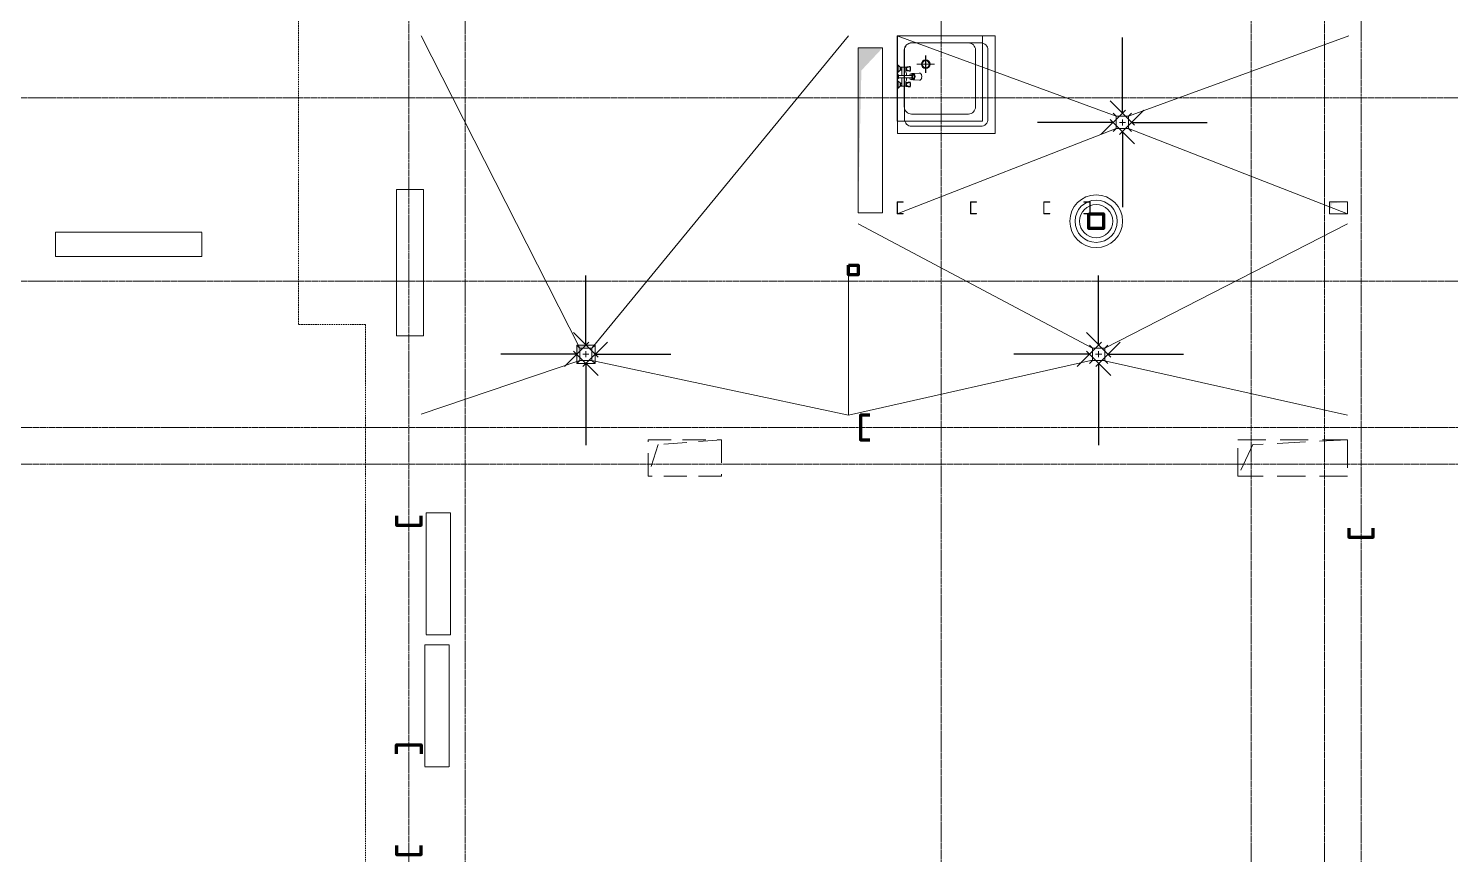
# Model space of a CAD drawing. Header units: millimetres. Extents: x -231292 to 573618, y -153144 to 564035.
# Drawn here: x -179291 to -167642, y 163995 to 170765 of the extents above; entities that cross this region are included whole.
import ezdxf

# ---------------------------------------------------------------- set-up
doc = ezdxf.new("R2010")
doc.units = ezdxf.units.MM
for name, pattern in [('CENTER2', [28.575, 19.05, -3.175, 3.175, -3.175]), ('DASHED', [19.05, 12.7, -6.35]), ('HIDDEN', [9.525, 6.35, -3.175]), ('HIDDEN2', [4.7625, 3.175, -1.5875])]:
    doc.linetypes.add(name, pattern=pattern)
doc.layers.get('0').update_dxf_attribs({"color": 250})
for name, color, linetype, lineweight in [('АИ_Оборудование', 250, 'Continuous', 5), ('АР_Отопительные приборы', 250, 'HIDDEN2', 0), ('ВК_Шахты', 5, 'Continuous', 9), ('КМ_Фахверки', 250, 'Continuous', 80), ('ОВ_Классы', 250, 'Continuous', 0), ('ОВ_Кондиционирование', 250, 'Continuous', 5), ('РД_Оси_100', 250, 'Continuous', 0), ('РД_Разуклонка к трапам', 124, 'Continuous', 0)]:
    doc.layers.add(name, color=color, linetype=linetype, lineweight=lineweight)
doc.layers.add('АР_Делит', color=250, linetype='Continuous', lineweight=0, plot=False)
doc.styles.add('style1', font='ARIALN.TTF')
doc.dimstyles.new('scale_100', dxfattribs={"dimtxt": 200, "dimasz": 125, "dimexe": 60, "dimexo": 100, "dimgap": 30, "dimtad": 1, "dimdec": 0, "dimdsep": 46, "dimtxsty": 'style1', "dimblk": 'OBLIQUE', "dimcen": 150, "dimdle": 60, "dimclrd": 256, "dimclre": 256, "dimclrt": 256, "dimadec": 0, "dimazin": 0, "dimtfac": 1, "dimtdec": 0, "dimtmove": 1, "dimatfit": 3, "dimldrblk": 'OBLIQUE', "dimfxl": 1, "dimtolj": 1, "dimtzin": 0, "dimarcsym": 0})

# ---------------------------------------------------------------- blocks, each defined once
blk = doc.blocks.new('_Oblique')
at = {"color": 0, "linetype": 'ByBlock', "lineweight": -2}
blk.add_line((-0.5, -0.5), (0.5, 0.5), dxfattribs=at)
blk = doc.blocks.new('A$Cd7e03b91')
at = {"layer": 'РД_Разуклонка к трапам', "lineweight": 0}
for p, q in [((-100, 100), (-150, 150)), ((-50, 0), (50, 0)), ((0, -50), (0, 50)), ((100, 100), (150, 150)), ((-100, -100), (-150, -150)), ((100, -100), (150, -150))]:
    blk.add_line(p, q, dxfattribs=at)
blk.add_lwpolyline([(-100, 100), (100, 100), (100, -100), (-100, -100), (-100, 100)], dxfattribs=at)
blk.add_lwpolyline([(-100, 100), (100, 100), (100, -100), (-100, -100), (-100, 100)], dxfattribs=at)
blk = doc.blocks.new('otv пунктир')
at = {"linetype": 'HIDDEN', "ltscale": 0.07}
blk.add_lwpolyline([(0, 0), (0, 1), (1, 1), (1, 0)], close=True, dxfattribs=at)
blk.add_lwpolyline([(0, 1), (0.135, 0.137), (1, 0)], dxfattribs=at)
blk = doc.blocks.new('СОШ_2200_АР_ОСИ_М100_28.05.24')
at = {"layer": 'АР_Делит', "color": 5, "linetype": 'DASHED'}
blk.add_lwpolyline([(66055, 68320), (66055, 13857.73), (83455, 13857.73), (83455, -355), (45245, -355), (45245, 13145), (44695, 13145), (44695, 26755), (45245, 26755), (45245, 68320)], dxfattribs=at)
at = {"layer": 'РД_Оси_100', "linetype": 'CENTER2'}
for p, q in [((49960, -6155), (49960, 139938.679)), ((71363.995, 15000), (33000, 15000)), ((33000, 13500), (85055, 13500))]:
    blk.add_line(p, q, dxfattribs=at)
for points in [[(45530, 139938.679), (45600, 139538.679), (45600, -6163.457)], [(46060, -6163.105), (46060, 139538.679), (46130, 139938.679)], [(52500, 139938.679), (52500, -5755), (52358.276, -6155)], [(53100, 139938.679), (53100, -5755), (52949.266, -6155)], [(53400, 70753.904), (53400, -5755), (53550, -6155)], [(85055, 12300), (33500, 12300), (33000, 12450)], [(85055, 12000), (33500, 12000), (33000, 11850)]]:
    blk.add_lwpolyline(points, dxfattribs=at)
blk = doc.blocks.new('otv')
at = {"linetype": 'Continuous'}
blk.add_lwpolyline([(0, -1), (0, 0), (1, 0), (1, -1)], close=True, dxfattribs=at)
blk.add_solid([(0, -1), (0, 0), (0.1346, -0.1366), (1, 0)], dxfattribs=at)
blk = doc.blocks.new('Ф_пеноблок 200')
at = {"layer": 'КМ_Фахверки'}
blk.add_lwpolyline([(0, -75), (0, 0), (200, 0), (200, -75)], dxfattribs=at)
blk = doc.blocks.new('Ф_блок 80')
at = {"layer": 'КМ_Фахверки'}
blk.add_lwpolyline([(0, 0), (80, 0), (80, -80), (0, -80)], close=True, dxfattribs=at)
at = {"layer": 'КМ_Фахверки', "lineweight": 5}
blk.add_lwpolyline([(6, -6), (74, -6), (74, -74), (6, -74)], close=True, dxfattribs=at)
blk = doc.blocks.new('Ф_крпич 120')
at = {"layer": 'АР_Делит', "color": 1}
for radius in [216, 173, 136]:
    blk.add_circle((60, -60), radius, dxfattribs=at)
at = {"layer": 'КМ_Фахверки'}
blk.add_lwpolyline([(0, 0), (120, 0), (120, -120), (0, -120)], close=True, dxfattribs=at)
at = {"layer": 'КМ_Фахверки', "lineweight": 5}
blk.add_lwpolyline([(6, -6), (114, -6), (114, -114), (6, -114)], close=True, dxfattribs=at)
blk = doc.blocks.new('ПУЭ_смеситель')
for p, q in [((-183, 29), (-128, 27)), ((-114, 23), (-128, 23)), ((-115, 10), (-10, 10)), ((-107, 76), (-107, 52)), ((-105, 80), (-81, 74)), ((-105, 48), (-81, 54)), ((-76, 10), (-76, 27)), ((-73, 76), (-73, 52)), ((-72, 76), (-73, 76)), ((-73, 52), (-72, 52)), ((-72, 76), (-72, 39)), ((-70, 79), (-41, 79)), ((-37, 79), (-39, 76)), ((-39, 10), (-39, 77)), ((-39, 74), (-37, 72)), ((-37, 72), (-39, 69)), ((-37, 60), (-39, 63)), ((-39, 58), (-37, 60)), ((-37, 53), (-39, 55)), ((-31, 79), (-37, 79)), ((-37, 72), (-31, 72)), ((-37, 60), (-31, 60)), ((-31, 53), (-37, 53)), ((-28, 76), (-31, 79)), ((-31, 72), (-28, 74)), ((-31, 72), (-28, 69)), ((-31, 60), (-28, 63)), ((-31, 60), (-28, 58)), ((-28, 55), (-31, 53)), ((-28, 55), (-28, 76)), ((-24, 76), (-28, 76)), ((-24, 55), (-28, 55)), ((-7, 95), (-24, 79)), ((-24, 52), (-24, 79)), ((-7, 37), (-24, 52)), ((-3, 22), (-10, 12)), ((-10, -12), (-10, 12)), ((-7, 37), (-7, 95)), ((-7, 95), (0, 95)), ((0, 37), (-7, 37)), ((-3, -22), (-3, 22)), ((0, 22), (-3, 22)), ((0, 95), (0, 37)), ((0, 22), (0, -22)), ((-183, -29), (-128, -27)), ((-114, -23), (-128, -23)), ((-115, -10), (-10, -10)), ((-107, -53), (-107, -76)), ((-105, -49), (-81, -54)), ((-105, -80), (-81, -75)), ((-76, -27), (-76, -10)), ((-73, -52), (-72, -52)), ((-73, -77), (-73, -52)), ((-72, -77), (-73, -77)), ((-72, -77), (-72, -40)), ((-41, -79), (-70, -79)), ((-39, -76), (-41, -79)), ((-39, -76), (-39, -10)), ((-37, -53), (-39, -55)), ((-39, -58), (-37, -60)), ((-37, -60), (-39, -63)), ((-37, -72), (-39, -69)), ((-39, -74), (-37, -72)), ((-37, -79), (-39, -76)), ((-31, -53), (-37, -53)), ((-37, -60), (-31, -60)), ((-37, -72), (-31, -72)), ((-31, -79), (-37, -79)), ((-28, -55), (-31, -53)), ((-31, -60), (-28, -58)), ((-31, -60), (-28, -63)), ((-31, -72), (-28, -69)), ((-31, -72), (-28, -74)), ((-28, -76), (-31, -79)), ((-24, -55), (-28, -55)), ((-28, -76), (-28, -55)), ((-24, -76), (-28, -76)), ((-7, -37), (-24, -52)), ((-24, -79), (-24, -52)), ((-7, -95), (-24, -79)), ((-3, -22), (-10, -12)), ((0, -37), (-7, -37)), ((-7, -37), (-7, -95)), ((0, -95), (-7, -95)), ((0, -22), (-3, -22)), ((0, -95), (0, -37))]:
    blk.add_line(p, q)
for centre, radius, start, end in [((-159, 0), 43.2, 164.278, 195.722), ((-171, 3), 31.3, 145.7998, 164.278), ((-178, 8), 22.6, 121.362, 145.7998), ((-183, 16), 13.9, 87.3458, 121.362), ((-107, 0), 39.8, 164.3589, 195.6411), ((-117, 3), 28.8, 145.9442, 164.3589), ((-124, 7), 20.7, 121.5003, 145.9442), ((-97, 0), 43.8, 167.5382, 192.4618), ((-112, 3), 27.9, 151.9188, 167.5382), ((-122, 9), 16.9, 127.8246, 151.9188), ((-128, 14), 12.6, 58.4997, 121.5003), ((-128, 16), 7, 90, 127.8246), ((-85, 0), 43.8, 167.5382, 192.4618), ((-101, 3), 27.9, 151.9188, 167.5382), ((-83, 0), 43.8, 167.5382, 192.4618), ((-110, 9), 16.9, 127.8246, 151.9188), ((-98, 3), 27.9, 151.9188, 167.5382), ((-108, 9), 16.9, 127.8246, 151.9188), ((-132, 7), 20.7, 50.6316, 58.4997), ((-108, 0), 13.7, 163.2847, 196.7153), ((-117, 16), 7, 90, 127.8246), ((-111, 1), 10.4, 144.0579, 163.2847), ((-113, 2), 7.92, 119.7406, 144.0579), ((-114, 16), 7, 52.1754, 127.8246), ((-115, 5), 5.33, 90, 119.7406), ((-53, 63), 57, 157.8225, 178.6863), ((-53, 65), 57, 181.3137, 202.1775), ((-120, 9), 16.9, 28.0812, 52.1754), ((-102, 76), 4.74, 122.3784, 180), ((-102, 52), 4.74, 180, 237.6216), ((-99, 84), 7.1, 178.6863, 216.614), ((-122, -122), 206, 77.1247, 85.6663), ((-99, 44), 7.1, 143.386, 181.3137), ((-122, 250), 206, 274.3337, 282.8753), ((-99, 174), 94, 266.2802, 279.9331), ((-99, -46), 94, 80.0669, 93.7198), ((-130, 3), 27.9, 13.627, 28.0812), ((-86, 65), 10.8, 356.7185, 62.529), ((-86, 63), 10.8, 297.471, 3.2815), ((-77, 76), 4.17, 5.2861, 65.1491), ((-77, 52), 4.17, 294.8509, 354.7139), ((-93, 39), 20.9, 323.496, 0), ((-70, 77), 2.26, 90, 193.6855), ((-41, 77), 2, 0, 90), ((-171, -3), 31.3, 195.722, 214.2002), ((-178, -8), 22.6, 214.2002, 238.638), ((-183, -16), 13.9, 238.638, 270), ((-183, -16), 13.9, 270, 274.9774), ((-117, -3), 28.8, 195.6411, 214.0558), ((-124, -8), 20.7, 214.0558, 238.4997), ((-112, -3), 27.9, 192.4618, 208.0812), ((-122, -9), 16.9, 208.0812, 232.1754), ((-128, -14), 12.6, 238.4997, 301.5004), ((-128, -16), 7, 232.1754, 270), ((-101, -3), 27.9, 192.4618, 208.0812), ((-98, -3), 27.9, 192.4618, 208.0812), ((-110, -9), 16.9, 208.0812, 232.1754), ((-108, -9), 16.9, 208.0812, 232.1754), ((-132, -8), 20.7, 301.5003, 309.985), ((-111, -1), 10.4, 196.7153, 215.9421), ((-117, -16), 7, 232.1754, 270), ((-113, -2), 7.92, 215.9421, 240.2594), ((-114, -16), 7, 232.1754, 307.8246), ((-115, -5), 5.33, 240.2594, 270), ((-120, -9), 16.9, 307.8246, 331.9188), ((-53, -66), 57, 157.8225, 178.6863), ((-53, -63), 57, 181.3137, 202.1775), ((-102, -53), 4.74, 122.3784, 180), ((-102, -76), 4.74, 180, 237.6216), ((-99, -44), 7.1, 178.6863, 216.614), ((-122, -250), 206, 77.1247, 85.6663), ((-99, -85), 7.1, 143.386, 181.3137), ((-122, 121), 206, 274.3337, 282.8753), ((-130, -3), 27.9, 331.9188, 346.373), ((-99, 45), 94, 266.2802, 279.9331), ((-99, -174), 94, 80.0669, 93.7198), ((-86, -64), 10.8, 356.7185, 62.529), ((-86, -65), 10.8, 297.471, 3.2815), ((-93, -40), 20.9, 0, 36.504), ((-77, -53), 4.17, 5.2861, 65.1491), ((-77, -76), 4.17, 294.8509, 354.7139), ((-70, -77), 2.26, 166.3145, 270)]:
    blk.add_arc(centre, radius, start, end)
blk = doc.blocks.new('Поддон 600х600')
at = {"lineweight": 0}
for p, q in [((200, -260.9), (200, -139.1)), ((139.1, -200), (260.9, -200))]:
    blk.add_line(p, q, dxfattribs=at)
blk.add_lwpolyline([(600, -600), (600, 0), (0, 0), (0, -600)], close=True)
blk.add_lwpolyline([(550, -500), (550, -100, 0.414214), (500, -50), (100, -50, 0.414214), (50, -100), (50, -500, 0.414214), (100, -550), (500, -550, 0.414214)], format="xyb", close=True)
for radius in [30, 25]:
    blk.add_circle((200, -200), radius)
blk = doc.blocks.new('800х800')
at = {"lineweight": 0}
for p, q in [((567, 638), (567, 496)), ((496, 567), (638, 567))]:
    blk.add_line(p, q, dxfattribs=at)
blk.add_lwpolyline([(0, 0), (800, 0), (800, 800), (0, 800)], close=True)
blk.add_lwpolyline([(117, 58), (683, 58, 0.414214), (742, 117), (742, 683, 0.414214), (683, 742), (117, 742, 0.414214), (58, 683), (58, 117, 0.414214)], format="xyb", close=True)
for radius in [35, 29.2]:
    blk.add_circle((567, 567), radius)
blk = doc.blocks.new('Bottom_R_1200')
at = {"layer": 'АР_Отопительные приборы'}
blk.add_lwpolyline([(-600, -100), (600, -100), (600, 100), (-600, 100)], close=True, dxfattribs=at)
blk = doc.blocks.new('Bottom_R_1000')
at = {"layer": 'АР_Отопительные приборы'}
blk.add_lwpolyline([(-500, -100), (500, -100), (500, 100), (-500, 100)], close=True, dxfattribs=at)

msp = doc.modelspace()

# ---------------------------------------------------------------- linework, layer by layer
at = {"layer": 'АР_Делит'}
msp.add_lwpolyline([(-176274.956, 169445.168), (-176054.956, 169445.168), (-176054.956, 168245.168), (-176274.956, 168245.168)], close=True, dxfattribs=at)
at = {"layer": 'АР_Делит', "lineweight": 0}
for points in [[(-172124.956, 169345.168), (-172124.956, 169342.706), (-172172.495, 169342.706), (-172172.495, 169247.629), (-172124.956, 169247.629), (-172124.956, 169245.168), (-172174.956, 169245.168), (-172174.956, 169345.168), (-172124.956, 169345.168)], [(-171524.956, 169345.168), (-171524.956, 169342.706), (-171572.495, 169342.706), (-171572.495, 169247.629), (-171524.956, 169247.629), (-171524.956, 169245.168), (-171574.956, 169245.168), (-171574.956, 169345.168), (-171524.956, 169345.168)], [(-170924.956, 169345.168), (-170924.956, 169342.706), (-170972.495, 169342.706), (-170972.495, 169247.629), (-170924.956, 169247.629), (-170924.956, 169245.168), (-170974.956, 169245.168), (-170974.956, 169345.168), (-170924.956, 169345.168)], [(-170644.956, 169345.168), (-170644.956, 169342.706), (-170597.417, 169342.706), (-170597.417, 169247.629), (-170644.956, 169247.629), (-170644.956, 169245.168), (-170594.956, 169245.168), (-170594.956, 169345.168), (-170644.956, 169345.168)]]:
    msp.add_lwpolyline(points, dxfattribs=at)
at = {"layer": 'РД_Разуклонка к трапам', "ltscale": 2}
for points in [[(-176074.956, 170705.168), (-174774.956, 168145.163), (-174674.956, 168145.163), (-172574.956, 170705.168)], [(-172174.956, 170705.168), (-170379.956, 170045.167), (-170279.956, 170045.167), (-168474.956, 170705.167)], [(-172174.956, 169245.168), (-170379.956, 169945.167), (-170279.956, 169945.167), (-168484.956, 169245.168)], [(-172494.956, 169165.163), (-170574.746, 168145.163), (-170474.746, 168145.163), (-168484.956, 169165.167)], [(-172574.956, 168745.168), (-172574.956, 167595.167)], [(-176074.956, 167604.29), (-174774.956, 168045.163), (-174674.956, 168045.163), (-172574.956, 167595.167)], [(-172574.956, 167595.167), (-170588.875, 168045.163), (-170488.875, 168045.163), (-168484.956, 167595.168)]]:
    msp.add_lwpolyline(points, dxfattribs=at)

# ---------------------------------------------------------------- block references
at = {"layer": 'АИ_Оборудование', "rotation": 89.99999890307618}
msp.add_blockref('800х800', (-171373.012, 169905.168), dxfattribs=at)
at = {"layer": 'АИ_Оборудование', "xscale": -1}
msp.add_blockref('ПУЭ_смеситель', (-172174.959, 170370.081), dxfattribs=at)
at = {"layer": 'АР_Делит', "xscale": -1.166666666666667, "yscale": 1.166666666666667, "zscale": 1.166666666666667, "rotation": 90}
msp.add_blockref('Поддон 600х600', (-172174.956, 170705.168), dxfattribs=at)
at = {"layer": 'АР_Отопительные приборы'}
msp.add_blockref('Bottom_R_1200', (-178469.956, 168995.168), dxfattribs=at)
at = {"layer": 'АР_Отопительные приборы', "rotation": 270}
for p in [(-175933.405, 166295.987), (-175944.956, 165214.266)]:
    msp.add_blockref('Bottom_R_1000', p, dxfattribs=at)
at = {"layer": 'ВК_Шахты', "xscale": 200, "yscale": 1350}
msp.add_blockref('otv', (-172494.956, 170605.163), dxfattribs=at)
at = {"layer": 'ВК_Шахты', "color": 1, "xscale": 150, "yscale": 150}
msp.add_blockref('otv', (-174799.956, 168170.163), dxfattribs=at)
at = {"layer": 'КМ_Фахверки'}
for name, p in [('Ф_крпич 120', (-170604.956, 169245.168)), ('Ф_блок 80', (-172574.956, 168825.168)), ('Ф_пеноблок 200', (-176274.956, 164895.168))]:
    msp.add_blockref(name, p, dxfattribs=at)
at = {"layer": 'КМ_Фахверки', "xscale": -1}
for p, rotation in [((-172474.956, 167595.161), 90), ((-176274.956, 166695.167), 180), ((-168474.956, 166595.169), 180), ((-176274.956, 163995.167), 180)]:
    msp.add_blockref('Ф_пеноблок 200', p, dxfattribs=dict(at, rotation=rotation))
at = {"layer": 'ОВ_Классы', "xscale": 300, "rotation": 270}
for p, yscale in [((-174214.956, 167395.169), 600), ((-169384.956, 167395.169), 900)]:
    msp.add_blockref('otv пунктир', p, dxfattribs=dict(at, yscale=yscale))
at = {"layer": 'ОВ_Кондиционирование', "xscale": 150, "yscale": 100}
msp.add_blockref('otv', (-168634.956, 169345.168), dxfattribs=at)
at = {"layer": 'РД_Оси_100'}
msp.add_blockref('СОШ_2200_АР_ОСИ_М100_28.05.24', (-221774.956, 155195.168), dxfattribs=at)
at = {"layer": 'РД_Разуклонка к трапам', "color": 254, "ltscale": 2, "xscale": -0.5000000000000002, "yscale": 0.5000000000000002, "zscale": 0.5}
msp.add_blockref('A$Cd7e03b91', (-170329.956, 169995.167), dxfattribs=at)
at = {"layer": 'РД_Разуклонка к трапам', "ltscale": 2, "xscale": -0.5000000000000002, "yscale": 0.5000000000000002, "zscale": 0.5}
for p in [(-174724.956, 168095.163), (-170524.746, 168095.163)]:
    msp.add_blockref('A$Cd7e03b91', p, dxfattribs=at)

# ---------------------------------------------------------------- leaders
at = {"layer": 'РД_Разуклонка к трапам', "color": 254, "ltscale": 2}
for points in [[(-170329.904, 170072.24), (-170329.904, 170691.519)], [(-170405.988, 169995.167), (-171025.267, 169995.167)], [(-170253.923, 169995.167), (-169634.645, 169995.167)], [(-170329.904, 169920.176), (-170329.904, 169300.897)]]:
    msp.add_leader(points, dimstyle='scale_100', override={"dimasz": 200, "dimgap": 30, "dimtad": 0}, dxfattribs=at)
at = {"layer": 'РД_Разуклонка к трапам', "ltscale": 2}
for points in [[(-174724.905, 168172.236), (-174724.905, 168741.515)], [(-170524.694, 168172.236), (-170524.694, 168741.515)], [(-174800.988, 168095.163), (-175420.267, 168095.163)], [(-174648.924, 168095.163), (-174029.645, 168095.163)], [(-170600.778, 168095.163), (-171220.057, 168095.163)], [(-170448.714, 168095.163), (-169829.435, 168095.163)], [(-174724.905, 168020.171), (-174724.905, 167350.893)], [(-170524.694, 168020.171), (-170524.694, 167350.893)]]:
    msp.add_leader(points, dimstyle='scale_100', override={"dimasz": 200, "dimgap": 30, "dimtad": 0}, dxfattribs=at)

doc.saveas('drawing.dxf')
